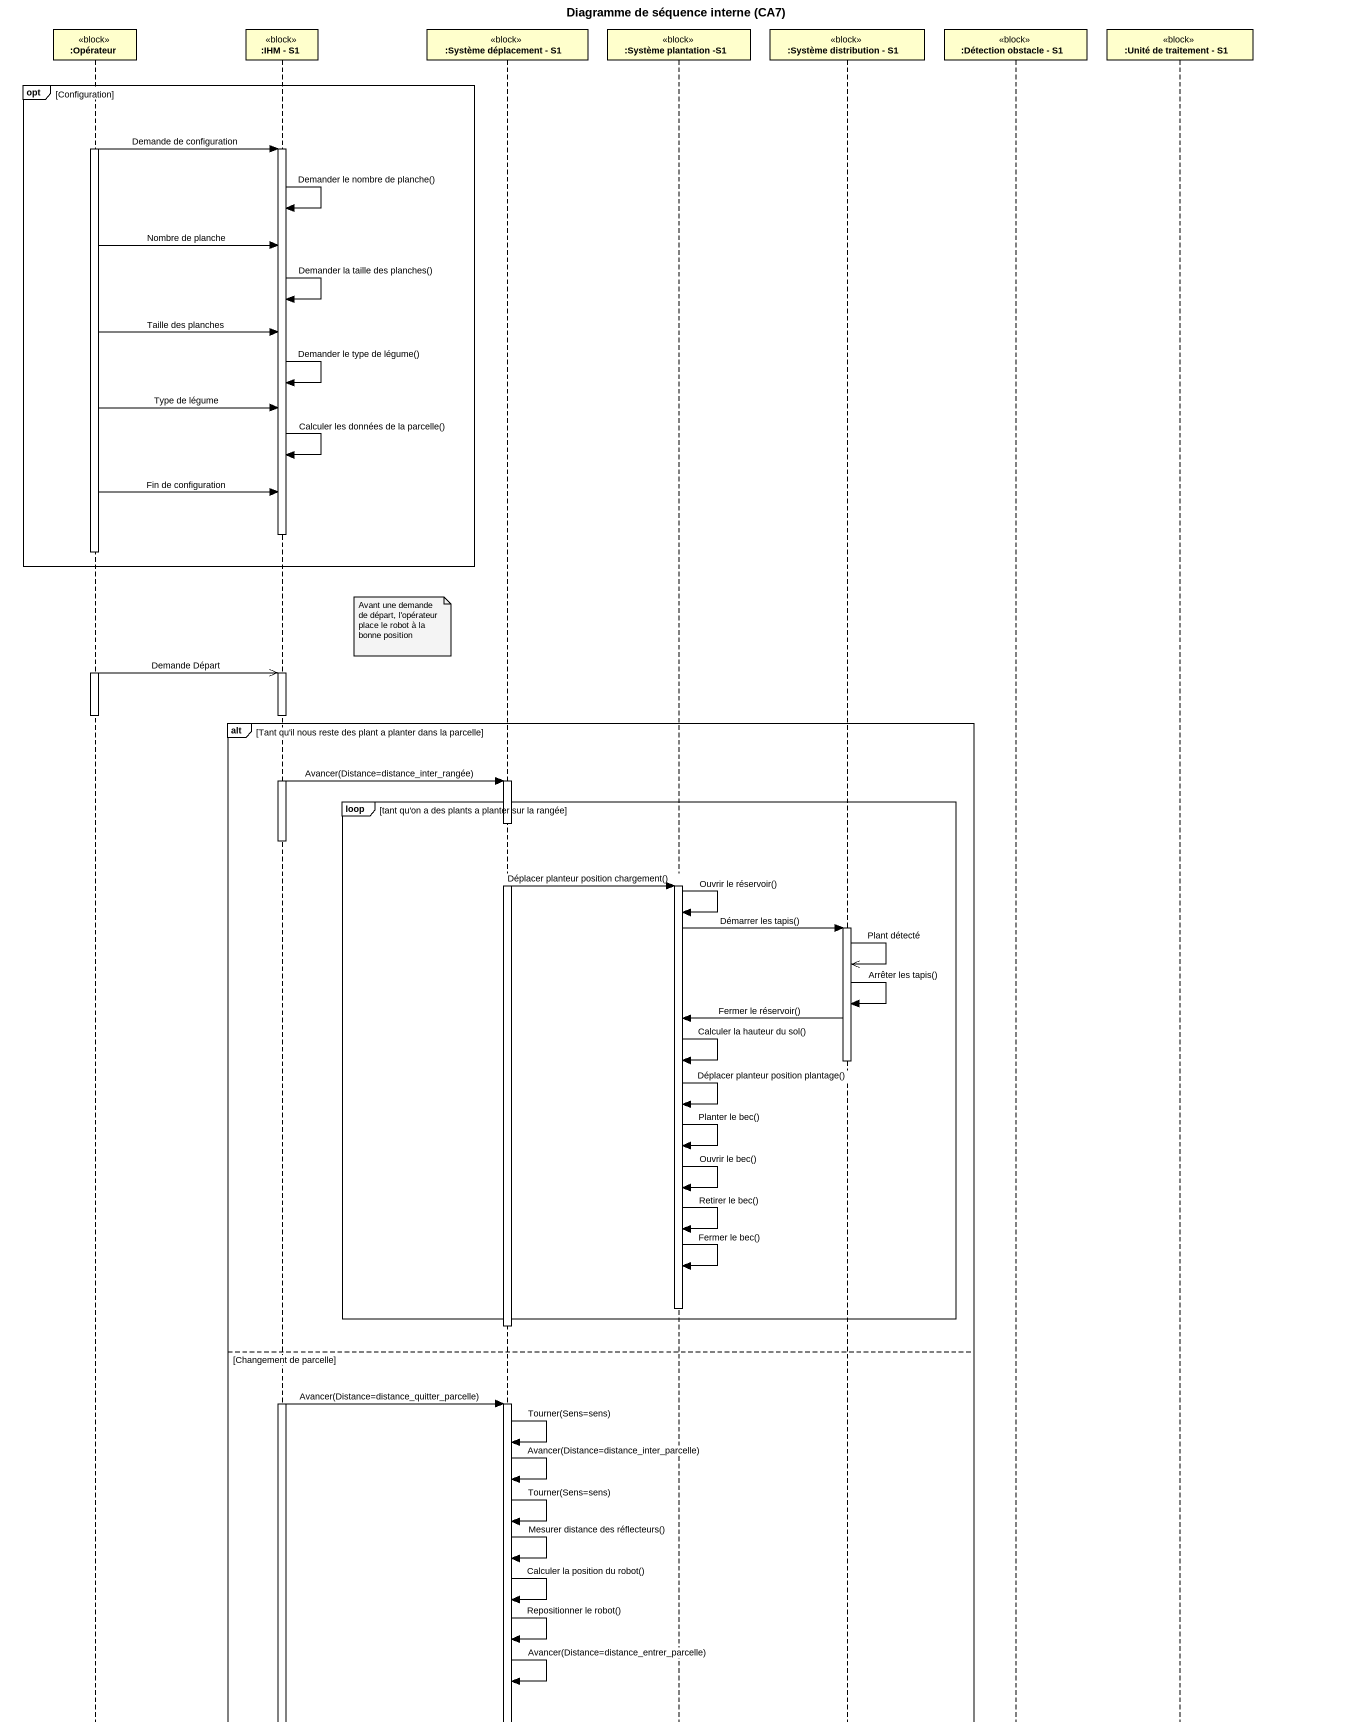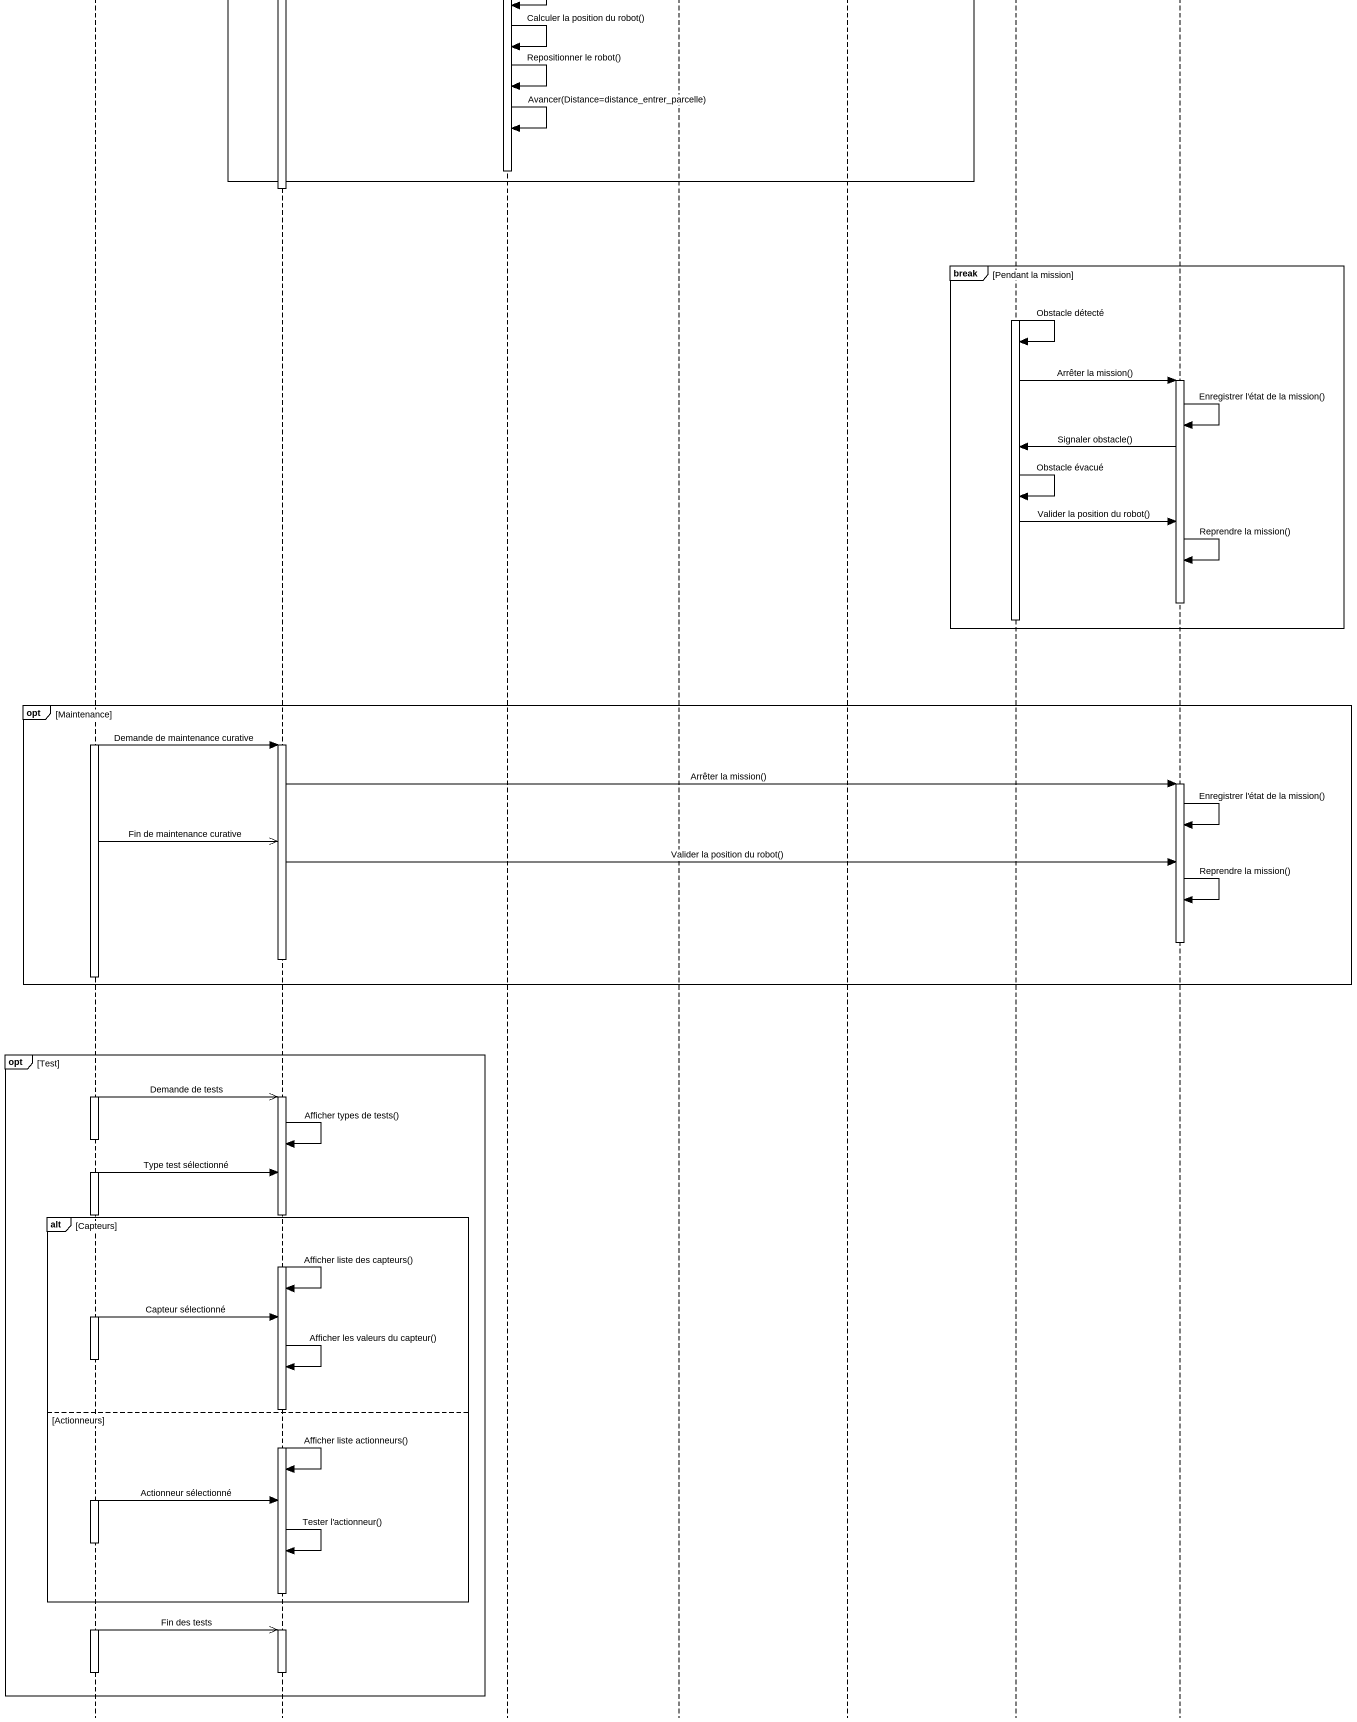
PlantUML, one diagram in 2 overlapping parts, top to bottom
@startuml
title Diagramme de séquence interne (CA7)
hide footbox
participant ":Opérateur" as Opérateur <<block>>
participant ":IHM - S1" as IHM_S1 <<block>>
participant ":Système déplacement - S1" as Système_déplacement_S1 <<block>>
participant ":Système plantation -S1" as Système_plantation_S1 <<block>>
participant ":Système distribution - S1" as Système_distribution_S1 <<block>>
participant ":Détection obstacle - S1" as Détection_obstacle_S1 <<block>>
participant ":Unité de traitement - S1" as Unité_de_traitement_S1 <<block>>

opt Configuration
  activate Opérateur
  Opérateur -> IHM_S1 : Demande de configuration
  activate IHM_S1
  IHM_S1 -> IHM_S1 : Demander le nombre de planche()
  Opérateur -> IHM_S1 : Nombre de planche
  IHM_S1 -> IHM_S1 : Demander la taille des planches()
  Opérateur -> IHM_S1 : Taille des planches
  IHM_S1 -> IHM_S1 : Demander le type de légume()
  Opérateur -> IHM_S1 : Type de légume
  IHM_S1 -> IHM_S1 : Calculer les données de la parcelle()
  Opérateur -> IHM_S1 : Fin de configuration
  deactivate IHM_S1
end
note left of Système_déplacement_S1 : Avant une demande de départ, l'opérateur place le robot à la bonne position
Opérateur ->> IHM_S1 : Demande Départ
activate IHM_S1
deactivate Opérateur
alt Tant qu'il nous reste des plant a planter dans la parcelle
  IHM_S1 -> Système_déplacement_S1 : Avancer(Distance=distance_inter_rangée)
  activate Système_déplacement_S1
  loop tant qu'on a des plants a planter sur la rangée
    deactivate IHM_S1
    Système_déplacement_S1 -> Système_plantation_S1 : Déplacer planteur position chargement()
    activate Système_plantation_S1
    Système_plantation_S1 -> Système_plantation_S1 : Ouvrir le réservoir()
    Système_plantation_S1 -> Système_distribution_S1 : Démarrer les tapis()
    activate Système_distribution_S1
    Système_distribution_S1 ->> Système_distribution_S1 : Plant détecté
    Système_distribution_S1 -> Système_distribution_S1 : Arrêter les tapis()
    Système_distribution_S1 -> Système_plantation_S1 : Fermer le réservoir()
    Système_plantation_S1 -> Système_plantation_S1 : Calculer la hauteur du sol()
    deactivate Système_distribution_S1
    Système_plantation_S1 -> Système_plantation_S1 : Déplacer planteur position plantage()
    Système_plantation_S1 -> Système_plantation_S1 : Planter le bec()
    Système_plantation_S1 -> Système_plantation_S1 : Ouvrir le bec()
    Système_plantation_S1 -> Système_plantation_S1 : Retirer le bec()
    Système_plantation_S1 -> Système_plantation_S1 : Fermer le bec()
    deactivate Système_plantation_S1
  end
  deactivate Système_déplacement_S1
else Changement de parcelle
  activate IHM_S1
  IHM_S1 -> Système_déplacement_S1 : Avancer(Distance=distance_quitter_parcelle)
  activate Système_déplacement_S1
  Système_déplacement_S1 -> Système_déplacement_S1 : Tourner(Sens=sens)
  Système_déplacement_S1 -> Système_déplacement_S1 : Avancer(Distance=distance_inter_parcelle)
  Système_déplacement_S1 -> Système_déplacement_S1 : Tourner(Sens=sens)
  Système_déplacement_S1 -> Système_déplacement_S1 : Mesurer distance des réflecteurs()
  Système_déplacement_S1 -> Système_déplacement_S1 : Calculer la position du robot()
  Système_déplacement_S1 -> Système_déplacement_S1 : Repositionner le robot()
  Système_déplacement_S1 -> Système_déplacement_S1 : Avancer(Distance=distance_entrer_parcelle)
  deactivate Système_déplacement_S1
end
deactivate IHM_S1
break Pendant la mission
  activate Détection_obstacle_S1
  Détection_obstacle_S1 -> Détection_obstacle_S1 : Obstacle détecté
  Détection_obstacle_S1 -> Unité_de_traitement_S1 : Arrêter la mission()
  activate Unité_de_traitement_S1
  Unité_de_traitement_S1 -> Unité_de_traitement_S1 : Enregistrer l'état de la mission()
  Unité_de_traitement_S1 -> Détection_obstacle_S1 : Signaler obstacle()
  Détection_obstacle_S1 -> Détection_obstacle_S1 : Obstacle évacué
  Détection_obstacle_S1 -> Unité_de_traitement_S1 : Valider la position du robot()
  Unité_de_traitement_S1 -> Unité_de_traitement_S1 : Reprendre la mission()
  deactivate Unité_de_traitement_S1
  deactivate Détection_obstacle_S1
end
opt Maintenance
  activate Opérateur
  Opérateur -> IHM_S1 : Demande de maintenance curative
  activate IHM_S1
  IHM_S1 -> Unité_de_traitement_S1 : Arrêter la mission()
  activate Unité_de_traitement_S1
  Unité_de_traitement_S1 -> Unité_de_traitement_S1 : Enregistrer l'état de la mission()
  Opérateur ->> IHM_S1 : Fin de maintenance curative
  IHM_S1 -> Unité_de_traitement_S1 : Valider la position du robot()
  Unité_de_traitement_S1 -> Unité_de_traitement_S1 : Reprendre la mission()
  deactivate Unité_de_traitement_S1
  deactivate IHM_S1
end
opt Test
  Opérateur ->> IHM_S1 : Demande de tests
  activate IHM_S1
  deactivate Opérateur
  IHM_S1 -> IHM_S1 : Afficher types de tests()
  activate Opérateur
  Opérateur -> IHM_S1 : Type test sélectionné
  deactivate Opérateur
  alt Capteurs
    IHM_S1 -> IHM_S1 : Afficher liste des capteurs()
    activate Opérateur
    Opérateur -> IHM_S1 : Capteur sélectionné
    deactivate Opérateur
    IHM_S1 -> IHM_S1 : Afficher les valeurs du capteur()
  else Actionneurs
    IHM_S1 -> IHM_S1 : Afficher liste actionneurs()
    activate Opérateur
    Opérateur -> IHM_S1 : Actionneur sélectionné
    deactivate Opérateur
    IHM_S1 -> IHM_S1 : Tester l'actionneur()
    deactivate IHM_S1
  end
  activate Opérateur
  Opérateur ->> IHM_S1 : Fin des tests
  activate IHM_S1
  deactivate IHM_S1
  deactivate Opérateur
end
@enduml
